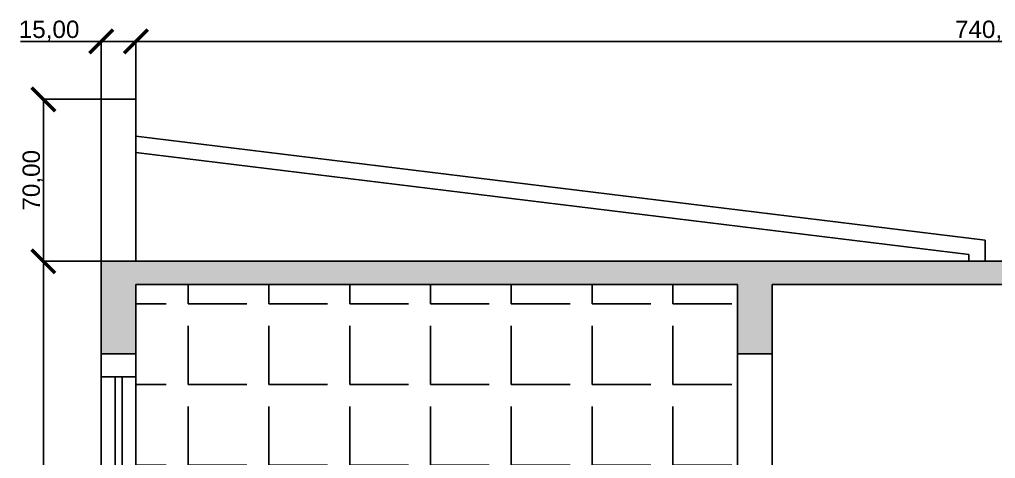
# Model space of a CAD drawing. Header units: metres. Extents: x 5374 to 25187, y 1840 to 7438.
# Drawn here: x 24151.9 to 24573.7, y 6510 to 6699.8 of the extents above; entities that cross this region are included whole.
import ezdxf

# ---------------------------------------------------------------- set-up
doc = ezdxf.new("R2010")
doc.units = ezdxf.units.M
for name, color, linetype in [('01', 1, 'Continuous'), ('02', 2, 'Continuous'), ('03', 3, 'Continuous'), ('04', 4, 'Continuous'), ('06', 6, 'Continuous')]:
    doc.layers.add(name, color=color, linetype=linetype)
doc.styles.get("Standard").update_dxf_attribs({"font": 'arial.ttf'})
doc.dimstyles.new('Cotas Externas', dxfattribs={"dimtxt": 7.5, "dimasz": 10.2, "dimexe": 0.125, "dimexo": 0.0625, "dimgap": 0.0625, "dimtad": 1, "dimzin": 1, "dimtxsty": 'Standard', "dimblk": 'ARCHTICK', "dimcen": 0.2, "dimadec": 0, "dimazin": 0, "dimtfac": 1, "dimtmove": 0, "dimatfit": 3, "dimfxl": 1, "dimarcsym": 0})

# ---------------------------------------------------------------- blocks, each defined once
blk = doc.blocks.new('_ArchTick')
at = {"color": 0, "linetype": 'ByBlock', "const_width": 0.15}
blk.add_lwpolyline([(-0.5, -0.5), (0.5, 0.5)], dxfattribs=at)
blk = doc.blocks.new('*D157')
at = {"layer": '04', "color": 0, "lineweight": -2, "transparency": 16777216}
for p, q in [((24187.16, 6595.26), (24162.1, 6595.26)), ((24162.22, 6295.26), (24162.22, 6595.26)), ((24187.16, 6295.26), (24162.1, 6295.26))]:
    blk.add_line(p, q, dxfattribs=at)
at = {"layer": 'Defpoints', "color": 0, "transparency": 16777216}
for p in [(24162.22, 6595.26), (24187.22, 6595.26), (24187.22, 6295.26)]:
    blk.add_point(p, dxfattribs=at)
at = {"layer": '04', "color": 0, "lineweight": -2, "transparency": 16777216, "xscale": 10.2, "yscale": 10.2, "zscale": 10.2}
for p, rotation in [((24162.22, 6595.26), 90), ((24162.22, 6295.26), 270)]:
    blk.add_blockref('_ArchTick', p, dxfattribs=dict(at, rotation=rotation))
at = {"layer": '04', "color": 0, "transparency": 16777216, "insert": (24157.65, 6445.26), "char_height": 7.5, "attachment_point": 5, "rotation": 90}
blk.add_mtext('300,00', dxfattribs=at)
blk = doc.blocks.new('*D158')
at = {"layer": '04', "color": 0, "lineweight": -2, "transparency": 16777216}
for p, q in [((24187.16, 6665.26), (24162.1, 6665.26)), ((24162.22, 6595.26), (24162.22, 6665.26)), ((24187.16, 6595.26), (24162.1, 6595.26))]:
    blk.add_line(p, q, dxfattribs=at)
at = {"layer": 'Defpoints', "color": 0, "transparency": 16777216}
for p in [(24162.22, 6665.26), (24187.22, 6665.26), (24187.22, 6595.26)]:
    blk.add_point(p, dxfattribs=at)
at = {"layer": '04', "color": 0, "lineweight": -2, "transparency": 16777216, "xscale": 10.2, "yscale": 10.2, "zscale": 10.2}
for p, rotation in [((24162.22, 6665.26), 90), ((24162.22, 6595.26), 270)]:
    blk.add_blockref('_ArchTick', p, dxfattribs=dict(at, rotation=rotation))
at = {"layer": '04', "color": 0, "transparency": 16777216, "insert": (24157.65, 6630.26), "char_height": 7.5, "attachment_point": 5, "rotation": 90}
blk.add_mtext('70,00', dxfattribs=at)
blk = doc.blocks.new('*D159')
at = {"layer": '04', "color": 0, "lineweight": -2, "transparency": 16777216}
for p, q in [((24187.22, 6690.26), (24152.32, 6690.26)), ((24187.22, 6665.33), (24187.22, 6690.39)), ((24202.22, 6690.26), (24187.22, 6690.26)), ((24202.22, 6665.33), (24202.22, 6690.39))]:
    blk.add_line(p, q, dxfattribs=at)
at = {"layer": 'Defpoints', "color": 0, "transparency": 16777216}
for p in [(24187.22, 6690.26), (24187.22, 6665.26), (24202.22, 6665.26)]:
    blk.add_point(p, dxfattribs=at)
at = {"layer": '04', "color": 0, "lineweight": -2, "transparency": 16777216, "xscale": 10.2, "yscale": 10.2, "zscale": 10.2, "rotation": 180}
blk.add_blockref('_ArchTick', (24187.22, 6690.26), dxfattribs=at)
at = {"layer": '04', "color": 0, "lineweight": -2, "transparency": 16777216, "xscale": 10.2, "yscale": 10.2, "zscale": 10.2}
blk.add_blockref('_ArchTick', (24202.22, 6690.26), dxfattribs=at)
at = {"layer": '04', "color": 0, "transparency": 16777216, "insert": (24164.67, 6694.83), "char_height": 7.5, "attachment_point": 5}
blk.add_mtext('15,00', dxfattribs=at)
blk = doc.blocks.new('*D155')
at = {"layer": '04', "color": 0, "lineweight": -2, "transparency": 16777216}
for p, q in [((24202.22, 6665.33), (24202.22, 6690.39)), ((24202.22, 6690.26), (24942.22, 6690.26)), ((24942.22, 6665.33), (24942.22, 6690.39))]:
    blk.add_line(p, q, dxfattribs=at)
at = {"layer": 'Defpoints', "color": 0, "transparency": 16777216}
for p in [(24942.22, 6690.26), (24202.22, 6665.26), (24942.22, 6665.26)]:
    blk.add_point(p, dxfattribs=at)
at = {"layer": '04', "color": 0, "lineweight": -2, "transparency": 16777216, "xscale": 10.2, "yscale": 10.2, "zscale": 10.2, "rotation": 180}
blk.add_blockref('_ArchTick', (24202.22, 6690.26), dxfattribs=at)
at = {"layer": '04', "color": 0, "lineweight": -2, "transparency": 16777216, "xscale": 10.2, "yscale": 10.2, "zscale": 10.2}
blk.add_blockref('_ArchTick', (24942.22, 6690.26), dxfattribs=at)
at = {"layer": '04', "color": 0, "transparency": 16777216, "insert": (24572.22, 6694.83), "char_height": 7.5, "attachment_point": 5}
blk.add_mtext('740,00', dxfattribs=at)

msp = doc.modelspace()

# ---------------------------------------------------------------- hatches: boundary and pattern name
at = {"layer": '01'}
h = msp.add_hatch(dxfattribs=at)
h.set_pattern_fill('AR-CONC', color=256, scale=0.1)
h.set_pattern_definition([(50, (-292.62, 709.488), (18.218467, -1.5939086), [1.905, -20.955]), (355, (-292.62, 709.488), (-3.524342, 19.105685), [1.524, -16.764058]), (100.451445, (-291.102, 709.355), (14.694125, 17.511775), [1.619001, -17.809024]), (46.1842, (-292.62, 714.568), (27.107904, -4.204233), [2.8575, -31.4325]), (96.63556, (-290.36, 714.218), (23.740413, 24.742612), [2.428502, -26.71356]), (351.18415, (-292.62, 714.568), (23.740413, 24.742612), [2.285997, -25.145973]), (21, (-290.08, 713.298), (15.161439, -10.22652), [1.905, -20.955]), (326, (-290.08, 713.298), (6.180203, 18.418797), [1.524, -16.764]), (71.451445, (-288.817, 712.446), (21.341642, 8.192277), [1.619001, -17.808994]), (37.5, (-292.62, 709.488), (0.3088603, 8.4555039), [0, -16.5608, 0, -17.018, 0, -16.8275]), (7.5, (-292.62, 709.488), (6.6819663, 10.0180575), [0, -9.7028, 0, -16.1798, 0, -6.4135]), (327.5, (-298.2845, 709.488), (13.5590595, -0.5728744), [0, -6.35, 0, -19.812, 0, -26.289]), (317.5, (-300.824, 709.488), (14.812918, 2.542649), [0, -8.255, 0, -13.1572, 0, -18.669])])
h.paths.add_polyline_path([(24592.222, 6585.265), (24942.222, 6585.265), (24942.222, 6555.265), (24957.222, 6555.265), (24957.222, 6595.265), (24187.222, 6595.265), (24187.222, 6555.265), (24202.222, 6555.265), (24202.222, 6585.265), (24462.222, 6585.265), (24462.222, 6555.265), (24477.222, 6555.265), (24477.222, 6585.265), (24577.222, 6585.265), (24577.222, 6555.265), (24592.222, 6555.265)])
at = {"layer": '02'}
h = msp.add_hatch(dxfattribs=at)
h.set_pattern_fill('ANGLE', color=1, scale=5)
h.set_pattern_definition([(0, (-292.62, 709.488), (0, 34.925), [25.4, -9.525]), (90, (-292.62, 709.488), (-34.925, 2e-15), [25.4, -9.525])])
h.paths.add_polyline_path([(24462.222, 6585.265), (24202.222, 6585.265), (24202.222, 6295.265), (24462.222, 6295.265)])

# ---------------------------------------------------------------- linework, layer by layer
for p, q in [((24187.222, 6485.265), (24187.222, 6545.265)), ((24202.222, 6545.265), (24202.222, 6485.265))]:
    msp.add_line(p, q, dxfattribs=at)
at = {"layer": '03'}
for p, q in [((24202.222, 6595.265), (24202.222, 6649.265)), ((24569.222, 6604.409), (24202.222, 6649.265)), ((24562.222, 6598.213), (24202.222, 6642.213)), ((24569.222, 6595.265), (24569.222, 6604.409)), ((24562.222, 6595.265), (24562.222, 6598.213)), ((24562.222, 6595.265), (24562.222, 6595.265)), ((24193.222, 6485.265), (24193.222, 6545.265)), ((24196.222, 6545.265), (24196.222, 6485.265))]:
    msp.add_line(p, q, dxfattribs=at)
at = {"layer": '04'}
for p, q in [((24187.222, 6595.265), (24187.222, 6665.265)), ((24187.222, 6665.265), (24202.222, 6665.265)), ((24202.222, 6665.265), (24202.222, 6595.265)), ((24187.222, 6555.265), (24187.222, 6295.265)), ((24202.222, 6555.265), (24187.222, 6555.265)), ((24202.222, 6555.265), (24202.222, 6295.265)), ((24462.222, 6555.933), (24462.222, 6295.265)), ((24477.222, 6555.265), (24462.222, 6555.265)), ((24477.222, 6555.265), (24477.222, 6295.265)), ((24202.222, 6545.265), (24187.222, 6545.265))]:
    msp.add_line(p, q, dxfattribs=at)
at = {"layer": '06'}
for p, q in [((24187.222, 6595.265), (24957.222, 6595.265)), ((24187.222, 6595.265), (24187.222, 6555.265)), ((24202.222, 6585.265), (24462.222, 6585.265)), ((24202.222, 6585.265), (24202.222, 6555.265)), ((24462.222, 6585.265), (24462.222, 6555.265)), ((24477.222, 6585.265), (24577.222, 6585.265)), ((24477.222, 6585.265), (24477.222, 6555.265))]:
    msp.add_line(p, q, dxfattribs=at)

# ---------------------------------------------------------------- dimensions: what is measured, and where the dimension line sits
at = {"layer": '04'}
for base, p2, picture, middle in [((24187.222, 6690.265), (24187.222, 6665.265), '*D159', (24164.671, 6694.834)), ((24942.222, 6690.265), (24942.222, 6665.265), '*D155', (24572.222, 6694.834))]:
    dim = msp.add_linear_dim(base=base, p1=(24202.222, 6665.265), p2=p2, dimstyle='Cotas Externas', dxfattribs=at)
    dim.commit()
    dim.dimension.update_dxf_attribs({"geometry": picture, "text_midpoint": middle})
for base, p1, p2, picture, middle in [((24162.222, 6665.265), (24187.222, 6595.265), (24187.222, 6665.265), '*D158', (24157.653, 6630.265)), ((24162.222, 6595.265), (24187.222, 6295.265), (24187.222, 6595.265), '*D157', (24157.653, 6445.265))]:
    dim = msp.add_linear_dim(base=base, p1=p1, p2=p2, angle=90, dimstyle='Cotas Externas', dxfattribs=at)
    dim.commit()
    dim.dimension.update_dxf_attribs({"geometry": picture, "text_midpoint": middle})

doc.saveas('drawing.dxf')
